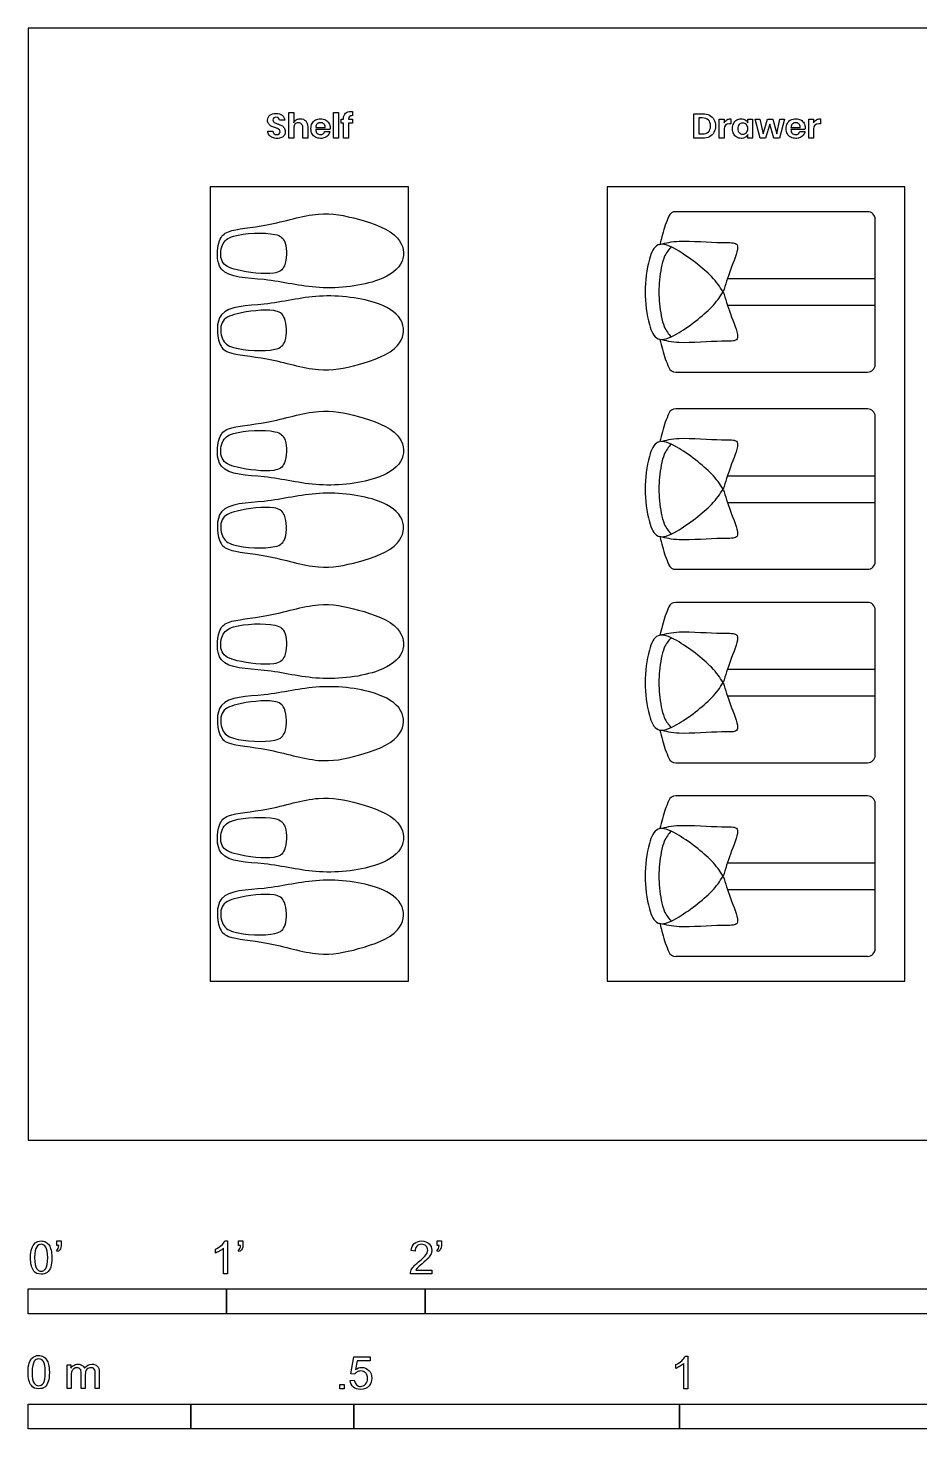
# Model space of a CAD drawing. Header units: millimetres. Extents: x 1 to 18.2, y 0.8 to 11.2.
# Drawn here: x 7.193 to 8.563, y 9.045 to 11.195 of the extents above; entities that cross this region are included whole.
import ezdxf

# ---------------------------------------------------------------- set-up
doc = ezdxf.new("R2010")
doc.units = ezdxf.units.MM
for name, color, linetype, true_color in [('AG-DIAGRAM', 7, 'Continuous', 0xfecc66), ('AG-LAYOUT', 7, 'Continuous', 0x66ccff), ('N-SYMB', 7, 'Continuous', 0x800040), ('N-TEXT', 7, 'Continuous', 0xcccccc), ('X-VPRT', 6, 'Continuous', 0xff00ff)]:
    doc.layers.add(name, color=color, linetype=linetype, true_color=true_color)

msp = doc.modelspace()

# ---------------------------------------------------------------- linework, layer by layer
at = {"layer": 'AG-DIAGRAM'}
for points in [[(7.4729, 9.7323), (7.7777, 9.7323), (7.7777, 10.9515), (7.4729, 10.9515)], [(8.0825, 9.7323), (8.5397, 9.7323), (8.5397, 10.9515), (8.0825, 10.9515)]]:
    msp.add_lwpolyline(points, close=True, dxfattribs=at)
at = {"layer": 'AG-LAYOUT'}
for points in [[(8.2672, 10.8108), (8.494, 10.8108)], [(8.2672, 10.7697), (8.494, 10.7697)], [(8.2672, 10.5081), (8.494, 10.5081)], [(8.2672, 10.467), (8.494, 10.467)], [(8.2672, 10.2111), (8.494, 10.2111)], [(8.2672, 10.17), (8.494, 10.17)], [(8.2672, 9.914), (8.494, 9.914)], [(8.2672, 9.8729), (8.494, 9.8729)]]:
    msp.add_lwpolyline(points, dxfattribs=at)
for centre, start, end in [((8.1878, 10.9017), 90, 156.1457), ((8.4823, 10.9017), 0, 90), ((8.1878, 10.6788), 203.8543, 270), ((8.4823, 10.6788), 270, 360), ((8.1878, 10.599), 90, 156.1457), ((8.4823, 10.599), 0, 90), ((8.1878, 10.3761), 203.8543, 270), ((8.4823, 10.3761), 270, 360), ((8.1878, 10.302), 90, 156.1457), ((8.4823, 10.302), 0, 90), ((8.1878, 10.0791), 203.8543, 270), ((8.4823, 10.0791), 270, 360), ((8.1878, 10.0049), 90, 156.1457), ((8.4823, 10.0049), 0, 90), ((8.1878, 9.782), 203.8543, 270), ((8.4823, 9.782), 270, 360)]:
    msp.add_arc(centre, 0.0117, start, end, dxfattribs=at)
for points, knots in [([(7.5011, 10.8827), (7.494, 10.8801), (7.4848, 10.8707), (7.479, 10.8109), (7.5623, 10.8124), (7.6378, 10.7911), (7.7309, 10.8022), (7.7744, 10.8331), (7.7671, 10.8807), (7.6987, 10.9037), (7.6392, 10.9158), (7.5634, 10.8902), (7.5136, 10.8873), (7.5011, 10.8827)], [0, 0, 0, 0, 0.22596, 0.561203, 0.980305, 1.451355, 1.938965, 2.284941, 2.590033, 3.006106, 3.407455, 3.866001, 4.259922, 4.259922, 4.259922, 4.259922]), ([(8.1772, 10.9064), (8.1753, 10.9021), (8.1703, 10.8898), (8.1656, 10.8732), (8.1636, 10.8632)], [-1.9244472, -1.9244472, -1.9244472, -1.9244472, -1.7482972, -1.4306247, -1.4306247, -1.4306247, -1.4306247]), ([(7.5091, 10.8757), (7.4994, 10.8729), (7.4899, 10.8648), (7.4872, 10.8336), (7.5142, 10.8217), (7.5709, 10.8151), (7.5907, 10.8276), (7.5912, 10.8678), (7.5742, 10.883), (7.5255, 10.8806), (7.5091, 10.8757)], [0, 0, 0, 0, 0.23803, 0.491031, 0.753961, 1.136929, 1.365262, 1.665642, 1.895652, 2.301752, 2.301752, 2.301752, 2.301752]), ([(8.2606, 10.7903), (8.2552, 10.7985), (8.2448, 10.815), (8.1924, 10.8562), (8.1583, 10.8687), (8.1449, 10.839), (8.1407, 10.8066), (8.1407, 10.7903)], [0.4474, 0.4474, 0.4474, 0.4474, 0.758623, 1.228054, 1.541047, 1.831269, 2.236834, 2.236834, 2.236834, 2.236834]), ([(8.1636, 10.8632), (8.1733, 10.8654), (8.192, 10.8706), (8.2562, 10.8649), (8.2794, 10.8667), (8.2856, 10.8576), (8.2701, 10.822), (8.2644, 10.8015), (8.2606, 10.7903)], [-1.430625, -1.430625, -1.430625, -1.430625, -1.116532, -0.655572, -0.390391, -0.238957, 0.105194, 0.4474, 0.4474, 0.4474, 0.4474]), ([(8.1808, 10.8593), (8.1766, 10.8546), (8.168, 10.8443), (8.163, 10.814), (8.162, 10.7962), (8.1619, 10.7903)], [0, 0, 0, 0, 0.2492887, 0.5922635, 0.7668501, 0.7668501, 0.7668501, 0.7668501]), ([(7.5011, 10.6978), (7.494, 10.7005), (7.4848, 10.7098), (7.479, 10.7696), (7.5623, 10.7681), (7.6378, 10.7894), (7.7309, 10.7783), (7.7744, 10.7474), (7.7671, 10.6998), (7.6987, 10.6769), (7.6392, 10.6648), (7.5634, 10.6904), (7.5136, 10.6932), (7.5011, 10.6978)], [0, 0, 0, 0, 0.22596, 0.561203, 0.980305, 1.451355, 1.938965, 2.284941, 2.590033, 3.006106, 3.407455, 3.866001, 4.259922, 4.259922, 4.259922, 4.259922]), ([(8.1407, 10.7903), (8.1407, 10.774), (8.1449, 10.7415), (8.1583, 10.7119), (8.1924, 10.7243), (8.2448, 10.7655), (8.2552, 10.782), (8.2606, 10.7903)], [2.236834, 2.236834, 2.236834, 2.236834, 2.642398, 2.93262, 3.245613, 3.715044, 4.026267, 4.026267, 4.026267, 4.026267]), ([(8.1619, 10.7903), (8.162, 10.7843), (8.163, 10.7666), (8.168, 10.7362), (8.1766, 10.726), (8.1808, 10.7212)], [0.7668501, 0.7668501, 0.7668501, 0.7668501, 0.9414367, 1.2844115, 1.5337003, 1.5337003, 1.5337003, 1.5337003]), ([(8.2606, 10.7903), (8.2644, 10.779), (8.2701, 10.7585), (8.2856, 10.7229), (8.2794, 10.7138), (8.2562, 10.7156), (8.192, 10.7099), (8.1733, 10.7151), (8.1636, 10.7174)], [4.026267, 4.026267, 4.026267, 4.026267, 4.368473, 4.712624, 4.864058, 5.129239, 5.590199, 5.904292, 5.904292, 5.904292, 5.904292]), ([(7.5091, 10.7048), (7.4994, 10.7076), (7.4899, 10.7158), (7.4872, 10.7469), (7.5142, 10.7588), (7.5709, 10.7654), (7.5907, 10.7529), (7.5912, 10.7128), (7.5742, 10.6976), (7.5255, 10.7), (7.5091, 10.7048)], [0, 0, 0, 0, 0.23803, 0.491031, 0.753961, 1.136929, 1.365262, 1.665642, 1.895652, 2.301752, 2.301752, 2.301752, 2.301752]), ([(8.1636, 10.7174), (8.1656, 10.7073), (8.1703, 10.6907), (8.1753, 10.6784), (8.1772, 10.6741)], [5.9042918, 5.9042918, 5.9042918, 5.9042918, 6.2219643, 6.3981143, 6.3981143, 6.3981143, 6.3981143]), ([(7.5011, 10.58), (7.494, 10.5773), (7.4848, 10.568), (7.479, 10.5082), (7.5623, 10.5097), (7.6378, 10.4884), (7.7309, 10.4995), (7.7744, 10.5304), (7.7671, 10.578), (7.6987, 10.6009), (7.6392, 10.613), (7.5634, 10.5874), (7.5136, 10.5846), (7.5011, 10.58)], [0, 0, 0, 0, 0.22596, 0.561203, 0.980305, 1.451355, 1.938965, 2.284941, 2.590033, 3.006106, 3.407455, 3.866001, 4.259922, 4.259922, 4.259922, 4.259922]), ([(8.1772, 10.6037), (8.1753, 10.5994), (8.1703, 10.5871), (8.1656, 10.5705), (8.1636, 10.5604)], [-1.9244472, -1.9244472, -1.9244472, -1.9244472, -1.7482972, -1.4306247, -1.4306247, -1.4306247, -1.4306247]), ([(7.5091, 10.573), (7.4994, 10.5702), (7.4899, 10.562), (7.4872, 10.5309), (7.5142, 10.519), (7.5709, 10.5124), (7.5907, 10.5249), (7.5912, 10.565), (7.5742, 10.5802), (7.5255, 10.5778), (7.5091, 10.573)], [0, 0, 0, 0, 0.23803, 0.491031, 0.753961, 1.136929, 1.365262, 1.665642, 1.895652, 2.301752, 2.301752, 2.301752, 2.301752]), ([(8.2606, 10.4875), (8.2552, 10.4958), (8.2448, 10.5123), (8.1924, 10.5535), (8.1583, 10.5659), (8.1449, 10.5363), (8.1407, 10.5038), (8.1407, 10.4875)], [0.4474, 0.4474, 0.4474, 0.4474, 0.758623, 1.228054, 1.541047, 1.831269, 2.236834, 2.236834, 2.236834, 2.236834]), ([(8.1636, 10.5604), (8.1733, 10.5626), (8.192, 10.5679), (8.2562, 10.5622), (8.2794, 10.564), (8.2856, 10.5549), (8.2701, 10.5193), (8.2644, 10.4988), (8.2606, 10.4875)], [-1.430625, -1.430625, -1.430625, -1.430625, -1.116532, -0.655572, -0.390391, -0.238957, 0.105194, 0.4474, 0.4474, 0.4474, 0.4474]), ([(8.1808, 10.5566), (8.1766, 10.5518), (8.168, 10.5416), (8.163, 10.5112), (8.162, 10.4935), (8.1619, 10.4875)], [0, 0, 0, 0, 0.2492887, 0.5922635, 0.7668501, 0.7668501, 0.7668501, 0.7668501]), ([(7.5011, 10.3951), (7.494, 10.3977), (7.4848, 10.4071), (7.479, 10.4669), (7.5623, 10.4654), (7.6378, 10.4867), (7.7309, 10.4756), (7.7744, 10.4447), (7.7671, 10.3971), (7.6987, 10.3741), (7.6392, 10.362), (7.5634, 10.3876), (7.5136, 10.3905), (7.5011, 10.3951)], [0, 0, 0, 0, 0.22596, 0.561203, 0.980305, 1.451355, 1.938965, 2.284941, 2.590033, 3.006106, 3.407455, 3.866001, 4.259922, 4.259922, 4.259922, 4.259922]), ([(8.1407, 10.4875), (8.1407, 10.4712), (8.1449, 10.4388), (8.1583, 10.4091), (8.1924, 10.4216), (8.2448, 10.4628), (8.2552, 10.4793), (8.2606, 10.4875)], [2.236834, 2.236834, 2.236834, 2.236834, 2.642398, 2.93262, 3.245613, 3.715044, 4.026267, 4.026267, 4.026267, 4.026267]), ([(8.1619, 10.4875), (8.162, 10.4816), (8.163, 10.4638), (8.168, 10.4335), (8.1766, 10.4232), (8.1808, 10.4185)], [0.7668501, 0.7668501, 0.7668501, 0.7668501, 0.9414367, 1.2844115, 1.5337003, 1.5337003, 1.5337003, 1.5337003]), ([(8.2606, 10.4875), (8.2644, 10.4763), (8.2701, 10.4558), (8.2856, 10.4202), (8.2794, 10.4111), (8.2562, 10.4129), (8.192, 10.4072), (8.1733, 10.4124), (8.1636, 10.4146)], [4.026267, 4.026267, 4.026267, 4.026267, 4.368473, 4.712624, 4.864058, 5.129239, 5.590199, 5.904292, 5.904292, 5.904292, 5.904292]), ([(7.5091, 10.4021), (7.4994, 10.4049), (7.4899, 10.413), (7.4872, 10.4442), (7.5142, 10.4561), (7.5709, 10.4627), (7.5907, 10.4502), (7.5912, 10.41), (7.5742, 10.3948), (7.5255, 10.3972), (7.5091, 10.4021)], [0, 0, 0, 0, 0.23803, 0.491031, 0.753961, 1.136929, 1.365262, 1.665642, 1.895652, 2.301752, 2.301752, 2.301752, 2.301752]), ([(8.1636, 10.4146), (8.1656, 10.4046), (8.1703, 10.388), (8.1753, 10.3757), (8.1772, 10.3714)], [5.9042918, 5.9042918, 5.9042918, 5.9042918, 6.2219643, 6.3981143, 6.3981143, 6.3981143, 6.3981143]), ([(7.5011, 10.283), (7.494, 10.2803), (7.4848, 10.271), (7.479, 10.2112), (7.5623, 10.2126), (7.6378, 10.1914), (7.7309, 10.2025), (7.7744, 10.2334), (7.7671, 10.281), (7.6987, 10.3039), (7.6392, 10.316), (7.5634, 10.2904), (7.5136, 10.2876), (7.5011, 10.283)], [0, 0, 0, 0, 0.22596, 0.561203, 0.980305, 1.451355, 1.938965, 2.284941, 2.590033, 3.006106, 3.407455, 3.866001, 4.259922, 4.259922, 4.259922, 4.259922]), ([(8.1772, 10.3067), (8.1753, 10.3024), (8.1703, 10.29), (8.1656, 10.2734), (8.1636, 10.2634)], [-1.9244472, -1.9244472, -1.9244472, -1.9244472, -1.7482972, -1.4306247, -1.4306247, -1.4306247, -1.4306247]), ([(7.5091, 10.276), (7.4994, 10.2731), (7.4899, 10.265), (7.4872, 10.2338), (7.5142, 10.222), (7.5709, 10.2154), (7.5907, 10.2279), (7.5912, 10.268), (7.5742, 10.2832), (7.5255, 10.2808), (7.5091, 10.276)], [0, 0, 0, 0, 0.23803, 0.491031, 0.753961, 1.136929, 1.365262, 1.665642, 1.895652, 2.301752, 2.301752, 2.301752, 2.301752]), ([(8.2606, 10.1905), (8.2552, 10.1988), (8.2448, 10.2153), (8.1924, 10.2564), (8.1583, 10.2689), (8.1449, 10.2392), (8.1407, 10.2068), (8.1407, 10.1905)], [0.4474, 0.4474, 0.4474, 0.4474, 0.758623, 1.228054, 1.541047, 1.831269, 2.236834, 2.236834, 2.236834, 2.236834]), ([(8.1808, 10.2596), (8.1766, 10.2548), (8.168, 10.2446), (8.163, 10.2142), (8.162, 10.1964), (8.1619, 10.1905)], [0, 0, 0, 0, 0.2492887, 0.5922635, 0.7668501, 0.7668501, 0.7668501, 0.7668501]), ([(8.1636, 10.2634), (8.1733, 10.2656), (8.192, 10.2708), (8.2562, 10.2651), (8.2794, 10.267), (8.2856, 10.2579), (8.2701, 10.2223), (8.2644, 10.2018), (8.2606, 10.1905)], [-1.430625, -1.430625, -1.430625, -1.430625, -1.116532, -0.655572, -0.390391, -0.238957, 0.105194, 0.4474, 0.4474, 0.4474, 0.4474]), ([(7.5011, 10.0981), (7.494, 10.1007), (7.4848, 10.11), (7.479, 10.1698), (7.5623, 10.1684), (7.6378, 10.1897), (7.7309, 10.1785), (7.7744, 10.1476), (7.7671, 10.1001), (7.6987, 10.0771), (7.6392, 10.065), (7.5634, 10.0906), (7.5136, 10.0934), (7.5011, 10.0981)], [0, 0, 0, 0, 0.22596, 0.561203, 0.980305, 1.451355, 1.938965, 2.284941, 2.590033, 3.006106, 3.407455, 3.866001, 4.259922, 4.259922, 4.259922, 4.259922]), ([(8.1407, 10.1905), (8.1407, 10.1742), (8.1449, 10.1418), (8.1583, 10.1121), (8.1924, 10.1246), (8.2448, 10.1658), (8.2552, 10.1822), (8.2606, 10.1905)], [2.236834, 2.236834, 2.236834, 2.236834, 2.642398, 2.93262, 3.245613, 3.715044, 4.026267, 4.026267, 4.026267, 4.026267]), ([(8.1619, 10.1905), (8.162, 10.1846), (8.163, 10.1668), (8.168, 10.1365), (8.1766, 10.1262), (8.1808, 10.1214)], [0.7668501, 0.7668501, 0.7668501, 0.7668501, 0.9414367, 1.2844115, 1.5337003, 1.5337003, 1.5337003, 1.5337003]), ([(8.2606, 10.1905), (8.2644, 10.1792), (8.2701, 10.1587), (8.2856, 10.1231), (8.2794, 10.114), (8.2562, 10.1159), (8.192, 10.1102), (8.1733, 10.1154), (8.1636, 10.1176)], [4.026267, 4.026267, 4.026267, 4.026267, 4.368473, 4.712624, 4.864058, 5.129239, 5.590199, 5.904292, 5.904292, 5.904292, 5.904292]), ([(7.5091, 10.105), (7.4994, 10.1079), (7.4899, 10.116), (7.4872, 10.1472), (7.5142, 10.1591), (7.5709, 10.1657), (7.5907, 10.1531), (7.5912, 10.113), (7.5742, 10.0978), (7.5255, 10.1002), (7.5091, 10.105)], [0, 0, 0, 0, 0.23803, 0.491031, 0.753961, 1.136929, 1.365262, 1.665642, 1.895652, 2.301752, 2.301752, 2.301752, 2.301752]), ([(8.1636, 10.1176), (8.1656, 10.1076), (8.1703, 10.091), (8.1753, 10.0787), (8.1772, 10.0743)], [5.9042918, 5.9042918, 5.9042918, 5.9042918, 6.2219643, 6.3981143, 6.3981143, 6.3981143, 6.3981143]), ([(7.5011, 9.9859), (7.494, 9.9833), (7.4848, 9.974), (7.479, 9.9142), (7.5623, 9.9156), (7.6378, 9.8943), (7.7309, 9.9055), (7.7744, 9.9363), (7.7671, 9.9839), (7.6987, 10.0069), (7.6392, 10.019), (7.5634, 9.9934), (7.5136, 9.9906), (7.5011, 9.9859)], [0, 0, 0, 0, 0.22596, 0.561203, 0.980305, 1.451355, 1.938965, 2.284941, 2.590033, 3.006106, 3.407455, 3.866001, 4.259922, 4.259922, 4.259922, 4.259922]), ([(8.1772, 10.0097), (8.1753, 10.0053), (8.1703, 9.993), (8.1656, 9.9764), (8.1636, 9.9664)], [-1.9244472, -1.9244472, -1.9244472, -1.9244472, -1.7482972, -1.4306247, -1.4306247, -1.4306247, -1.4306247]), ([(7.5091, 9.979), (7.4994, 9.9761), (7.4899, 9.968), (7.4872, 9.9368), (7.5142, 9.9249), (7.5709, 9.9183), (7.5907, 9.9309), (7.5912, 9.971), (7.5742, 9.9862), (7.5255, 9.9838), (7.5091, 9.979)], [0, 0, 0, 0, 0.23803, 0.491031, 0.753961, 1.136929, 1.365262, 1.665642, 1.895652, 2.301752, 2.301752, 2.301752, 2.301752]), ([(8.2606, 9.8935), (8.2552, 9.9018), (8.2448, 9.9182), (8.1924, 9.9594), (8.1583, 9.9719), (8.1449, 9.9422), (8.1407, 9.9098), (8.1407, 9.8935)], [0.4474, 0.4474, 0.4474, 0.4474, 0.758623, 1.228054, 1.541047, 1.831269, 2.236834, 2.236834, 2.236834, 2.236834]), ([(8.1808, 9.9626), (8.1766, 9.9578), (8.168, 9.9475), (8.163, 9.9172), (8.162, 9.8994), (8.1619, 9.8935)], [0, 0, 0, 0, 0.2492887, 0.5922635, 0.7668501, 0.7668501, 0.7668501, 0.7668501]), ([(8.1636, 9.9664), (8.1733, 9.9686), (8.192, 9.9738), (8.2562, 9.9681), (8.2794, 9.9699), (8.2856, 9.9609), (8.2701, 9.9253), (8.2644, 9.9048), (8.2606, 9.8935)], [-1.430625, -1.430625, -1.430625, -1.430625, -1.116532, -0.655572, -0.390391, -0.238957, 0.105194, 0.4474, 0.4474, 0.4474, 0.4474]), ([(8.1407, 9.8935), (8.1407, 9.8772), (8.1449, 9.8447), (8.1583, 9.8151), (8.1924, 9.8275), (8.2448, 9.8687), (8.2552, 9.8852), (8.2606, 9.8935)], [2.236834, 2.236834, 2.236834, 2.236834, 2.642398, 2.93262, 3.245613, 3.715044, 4.026267, 4.026267, 4.026267, 4.026267]), ([(8.1619, 9.8935), (8.162, 9.8876), (8.163, 9.8698), (8.168, 9.8394), (8.1766, 9.8292), (8.1808, 9.8244)], [0.7668501, 0.7668501, 0.7668501, 0.7668501, 0.9414367, 1.2844115, 1.5337003, 1.5337003, 1.5337003, 1.5337003]), ([(8.2606, 9.8935), (8.2644, 9.8822), (8.2701, 9.8617), (8.2856, 9.8261), (8.2794, 9.817), (8.2562, 9.8189), (8.192, 9.8132), (8.1733, 9.8184), (8.1636, 9.8206)], [4.026267, 4.026267, 4.026267, 4.026267, 4.368473, 4.712624, 4.864058, 5.129239, 5.590199, 5.904292, 5.904292, 5.904292, 5.904292]), ([(7.5011, 9.801), (7.494, 9.8037), (7.4848, 9.813), (7.479, 9.8728), (7.5623, 9.8714), (7.6378, 9.8926), (7.7309, 9.8815), (7.7744, 9.8506), (7.7671, 9.803), (7.6987, 9.7801), (7.6392, 9.768), (7.5634, 9.7936), (7.5136, 9.7964), (7.5011, 9.801)], [0, 0, 0, 0, 0.22596, 0.561203, 0.980305, 1.451355, 1.938965, 2.284941, 2.590033, 3.006106, 3.407455, 3.866001, 4.259922, 4.259922, 4.259922, 4.259922]), ([(7.5091, 9.808), (7.4994, 9.8108), (7.4899, 9.819), (7.4872, 9.8501), (7.5142, 9.862), (7.5709, 9.8686), (7.5907, 9.8561), (7.5912, 9.816), (7.5742, 9.8008), (7.5255, 9.8032), (7.5091, 9.808)], [0, 0, 0, 0, 0.23803, 0.491031, 0.753961, 1.136929, 1.365262, 1.665642, 1.895652, 2.301752, 2.301752, 2.301752, 2.301752]), ([(8.1636, 9.8206), (8.1656, 9.8106), (8.1703, 9.7939), (8.1753, 9.7816), (8.1772, 9.7773)], [5.9042918, 5.9042918, 5.9042918, 5.9042918, 6.2219643, 6.3981143, 6.3981143, 6.3981143, 6.3981143])]:
    msp.add_open_spline(points, degree=3, knots=knots, dxfattribs=at)
for points in [[(8.4823, 10.9134), (8.3842, 10.9134), (8.286, 10.9134), (8.1878, 10.9134)], [(8.494, 10.7903), (8.494, 10.8274), (8.494, 10.8646), (8.494, 10.9017)], [(8.494, 10.6788), (8.494, 10.716), (8.494, 10.7531), (8.494, 10.7903)], [(8.1878, 10.6672), (8.286, 10.6672), (8.3842, 10.6672), (8.4823, 10.6672)], [(8.4823, 10.6106), (8.3842, 10.6106), (8.286, 10.6106), (8.1878, 10.6106)], [(8.494, 10.4875), (8.494, 10.5247), (8.494, 10.5618), (8.494, 10.599)], [(8.494, 10.3761), (8.494, 10.4132), (8.494, 10.4504), (8.494, 10.4875)], [(8.1878, 10.3644), (8.286, 10.3644), (8.3842, 10.3644), (8.4823, 10.3644)], [(8.4823, 10.3136), (8.3842, 10.3136), (8.286, 10.3136), (8.1878, 10.3136)], [(8.494, 10.1905), (8.494, 10.2277), (8.494, 10.2648), (8.494, 10.302)], [(8.494, 10.0791), (8.494, 10.1162), (8.494, 10.1534), (8.494, 10.1905)], [(8.1878, 10.0674), (8.286, 10.0674), (8.3842, 10.0674), (8.4823, 10.0674)], [(8.4823, 10.0166), (8.3842, 10.0166), (8.286, 10.0166), (8.1878, 10.0166)], [(8.494, 9.8935), (8.494, 9.9306), (8.494, 9.9678), (8.494, 10.0049)], [(8.494, 9.782), (8.494, 9.8192), (8.494, 9.8563), (8.494, 9.8935)], [(8.1878, 9.7704), (8.286, 9.7704), (8.3842, 9.7704), (8.4823, 9.7704)]]:
    msp.add_open_spline(points, degree=3, dxfattribs=at)
at = {"layer": 'N-SYMB'}
for points in [[(7.2377, 9.3264), (7.2377, 9.3337), (7.2443, 9.3337), (7.2443, 9.328)], [(7.4956, 9.3334), (7.4995, 9.3334), (7.4995, 9.2831)], [(7.5167, 9.3264), (7.5167, 9.3337), (7.5233, 9.3337), (7.5233, 9.328)], [(7.8215, 9.3264), (7.8215, 9.3337), (7.8281, 9.3337), (7.8281, 9.328)], [(7.2386, 9.3171), (7.2371, 9.3195)], [(7.2407, 9.3264), (7.2377, 9.3264)], [(7.4811, 9.3147), (7.4811, 9.3207)], [(7.4995, 9.2831), (7.4935, 9.2831), (7.4935, 9.3222)], [(7.5176, 9.3171), (7.5161, 9.3195)], [(7.5197, 9.3264), (7.5167, 9.3264)], [(7.7877, 9.318), (7.7814, 9.3186)], [(7.8224, 9.3171), (7.8209, 9.3195)], [(7.8245, 9.3264), (7.8215, 9.3264)], [(7.8133, 9.2888), (7.8133, 9.2831), (7.7805, 9.2831)], [(7.7889, 9.2888), (7.8133, 9.2888)], [(7.2537, 9.1072), (7.2537, 9.1434), (7.2591, 9.1434), (7.2591, 9.1383)], [(7.695, 9.129), (7.689, 9.1296), (7.6938, 9.1556), (7.7188, 9.1556), (7.7188, 9.1495), (7.6989, 9.1495), (7.6962, 9.136)], [(8.1881, 9.1378), (8.1881, 9.1438)], [(8.2064, 9.1062), (8.2004, 9.1062), (8.2004, 9.1453)], [(8.2025, 9.1565), (8.2064, 9.1565), (8.2064, 9.1062)], [(7.2597, 9.1259), (7.2597, 9.1072), (7.2537, 9.1072)], [(7.2814, 9.1283), (7.2814, 9.1072), (7.2751, 9.1072), (7.2751, 9.1307)], [(7.3028, 9.1319), (7.3028, 9.1072), (7.2968, 9.1072), (7.2968, 9.1298)], [(7.6881, 9.1191), (7.6944, 9.1197)]]:
    msp.add_lwpolyline(points, dxfattribs=at)
for points in [[(7.1935, 9.2217), (7.1935, 9.2598), (7.4983, 9.2598), (7.4983, 9.2217)], [(7.4983, 9.2217), (7.4983, 9.2598), (7.8031, 9.2598), (7.8031, 9.2217)], [(7.8031, 9.2217), (7.8031, 9.2598), (8.7175, 9.2598), (8.7175, 9.2217)], [(7.6721, 9.1062), (7.6721, 9.1131), (7.679, 9.1131), (7.679, 9.1062)], [(7.1935, 9.0448), (7.1935, 9.0829), (7.4435, 9.0829), (7.4435, 9.0448)], [(7.4435, 9.0448), (7.4435, 9.0829), (7.6935, 9.0829), (7.6935, 9.0448)], [(7.6935, 9.0448), (7.6935, 9.0829), (8.1935, 9.0829), (8.1935, 9.0448)], [(8.1935, 9.0448), (8.1935, 9.0829), (9.1935, 9.0829), (9.1935, 9.0448)]]:
    msp.add_lwpolyline(points, close=True, dxfattribs=at)
for points in [[(7.2045, 9.3304), (7.207, 9.3322), (7.21, 9.3334), (7.2136, 9.3334)], [(7.2136, 9.3334), (7.2163, 9.3334), (7.2187, 9.3328), (7.2208, 9.3316)], [(7.4902, 9.3264), (7.4926, 9.3289), (7.4944, 9.331), (7.4956, 9.3334)], [(7.7865, 9.3295), (7.7892, 9.3319), (7.7931, 9.3334), (7.7977, 9.3334)], [(7.7977, 9.3334), (7.8025, 9.3334), (7.8064, 9.3319), (7.8091, 9.3292)], [(7.1973, 9.3078), (7.1973, 9.3135), (7.1979, 9.3183), (7.1991, 9.3219)], [(7.1991, 9.3219), (7.2003, 9.3255), (7.2021, 9.3283), (7.2045, 9.3304)], [(7.207, 9.3246), (7.2048, 9.3216), (7.2036, 9.3159), (7.2036, 9.3078)], [(7.2136, 9.3283), (7.2109, 9.3283), (7.2085, 9.327), (7.207, 9.3246)], [(7.2208, 9.324), (7.219, 9.3267), (7.2166, 9.3283), (7.2136, 9.3283)], [(7.2208, 9.3316), (7.2229, 9.3307), (7.2244, 9.3289), (7.2259, 9.327)], [(7.2238, 9.3078), (7.2238, 9.3159), (7.2226, 9.3213), (7.2208, 9.324)], [(7.2259, 9.327), (7.2271, 9.3249), (7.228, 9.3225), (7.2289, 9.3195)], [(7.2289, 9.3195), (7.2295, 9.3165), (7.2301, 9.3126), (7.2301, 9.3078)], [(7.2371, 9.3195), (7.2383, 9.3201), (7.2392, 9.3207), (7.2398, 9.3219)], [(7.2431, 9.3213), (7.2422, 9.3195), (7.2407, 9.318), (7.2386, 9.3171)], [(7.2398, 9.3219), (7.2404, 9.3231), (7.2407, 9.3246), (7.2407, 9.3264)], [(7.2443, 9.328), (7.2443, 9.3249), (7.244, 9.3225), (7.2431, 9.3213)], [(7.4811, 9.3207), (7.4844, 9.3222), (7.4874, 9.3243), (7.4902, 9.3264)], [(7.4874, 9.318), (7.485, 9.3165), (7.4829, 9.3153), (7.4811, 9.3147)], [(7.4935, 9.3222), (7.492, 9.3207), (7.4899, 9.3192), (7.4874, 9.318)], [(7.5161, 9.3195), (7.5173, 9.3201), (7.5182, 9.3207), (7.5188, 9.3219)], [(7.5221, 9.3213), (7.5212, 9.3195), (7.5197, 9.318), (7.5176, 9.3171)], [(7.5188, 9.3219), (7.5194, 9.3231), (7.5197, 9.3246), (7.5197, 9.3264)], [(7.5233, 9.328), (7.5233, 9.3249), (7.523, 9.3225), (7.5221, 9.3213)], [(7.7814, 9.3186), (7.782, 9.3234), (7.7835, 9.327), (7.7865, 9.3295)], [(7.7904, 9.3255), (7.7886, 9.3237), (7.7877, 9.3213), (7.7877, 9.318)], [(7.7977, 9.3283), (7.7947, 9.3283), (7.7922, 9.3274), (7.7904, 9.3255)], [(7.7931, 9.3014), (7.7986, 9.306), (7.8022, 9.3096), (7.8043, 9.312)], [(7.8046, 9.3255), (7.8028, 9.3274), (7.8004, 9.3283), (7.7977, 9.3283)], [(7.8043, 9.312), (7.8061, 9.3147), (7.807, 9.3171), (7.807, 9.3195)], [(7.807, 9.3195), (7.807, 9.3219), (7.8061, 9.324), (7.8046, 9.3255)], [(7.8121, 9.3135), (7.8112, 9.3114), (7.81, 9.3096), (7.8082, 9.3072)], [(7.8091, 9.3292), (7.8121, 9.3264), (7.8133, 9.3231), (7.8133, 9.3192)], [(7.8133, 9.3192), (7.8133, 9.3174), (7.813, 9.3153), (7.8121, 9.3135)], [(7.8209, 9.3195), (7.8221, 9.3201), (7.823, 9.3207), (7.8236, 9.3219)], [(7.8269, 9.3213), (7.826, 9.3195), (7.8245, 9.318), (7.8224, 9.3171)], [(7.8236, 9.3219), (7.8242, 9.3231), (7.8245, 9.3246), (7.8245, 9.3264)], [(7.8281, 9.328), (7.8281, 9.3249), (7.8278, 9.3225), (7.8269, 9.3213)], [(7.2024, 9.2873), (7.1991, 9.2915), (7.1973, 9.2981), (7.1973, 9.3078)], [(7.2036, 9.3078), (7.2036, 9.2993), (7.2045, 9.2939), (7.2067, 9.2912)], [(7.2067, 9.2912), (7.2085, 9.2885), (7.2109, 9.287), (7.2136, 9.287)], [(7.2136, 9.287), (7.2166, 9.287), (7.219, 9.2885), (7.2208, 9.2912)], [(7.2208, 9.2912), (7.2226, 9.2939), (7.2238, 9.2993), (7.2238, 9.3078)], [(7.2283, 9.2933), (7.2271, 9.2897), (7.2253, 9.287), (7.2229, 9.2849)], [(7.2301, 9.3078), (7.2301, 9.3017), (7.2295, 9.2969), (7.2283, 9.2933)], [(7.7811, 9.2873), (7.782, 9.2894), (7.7832, 9.2918), (7.785, 9.2939)], [(7.785, 9.2939), (7.7871, 9.296), (7.7895, 9.2984), (7.7931, 9.3014)], [(7.7916, 9.2921), (7.7904, 9.2912), (7.7895, 9.29), (7.7889, 9.2888)], [(7.7986, 9.2984), (7.795, 9.2954), (7.7925, 9.2933), (7.7916, 9.2921)], [(7.8082, 9.3072), (7.8061, 9.3051), (7.8031, 9.3024), (7.7986, 9.2984)], [(7.2136, 9.2825), (7.2088, 9.2825), (7.2051, 9.2837), (7.2024, 9.2873)], [(7.2229, 9.2849), (7.2205, 9.2831), (7.2175, 9.2825), (7.2136, 9.2825)], [(7.7805, 9.2831), (7.7802, 9.2843), (7.7805, 9.2858), (7.7811, 9.2873)], [(7.1935, 9.1319), (7.1935, 9.1377), (7.1941, 9.1425), (7.1953, 9.1461)], [(7.1953, 9.1461), (7.1965, 9.1497), (7.1983, 9.1524), (7.2007, 9.1545)], [(7.2031, 9.1488), (7.201, 9.1458), (7.1998, 9.1401), (7.1998, 9.1319)], [(7.2007, 9.1545), (7.2031, 9.1563), (7.2061, 9.1576), (7.2097, 9.1576)], [(7.2097, 9.1524), (7.207, 9.1524), (7.2046, 9.1512), (7.2031, 9.1488)], [(7.2097, 9.1576), (7.2125, 9.1576), (7.2149, 9.1569), (7.217, 9.1557)], [(7.217, 9.1482), (7.2152, 9.1509), (7.2128, 9.1524), (7.2097, 9.1524)], [(7.217, 9.1557), (7.2191, 9.1548), (7.2206, 9.153), (7.2221, 9.1512)], [(7.22, 9.1319), (7.22, 9.1401), (7.2188, 9.1455), (7.217, 9.1482)], [(7.2221, 9.1512), (7.2233, 9.1491), (7.2242, 9.1467), (7.2251, 9.1437)], [(7.2251, 9.1437), (7.2257, 9.1407), (7.2263, 9.1368), (7.2263, 9.1319)], [(7.2591, 9.1383), (7.2604, 9.1401), (7.2619, 9.1416), (7.2637, 9.1425)], [(7.2637, 9.1425), (7.2655, 9.1437), (7.2676, 9.1443), (7.27, 9.1443)], [(7.27, 9.1443), (7.2727, 9.1443), (7.2751, 9.1437), (7.2766, 9.1425)], [(7.2766, 9.1425), (7.2784, 9.1413), (7.2796, 9.1398), (7.2802, 9.138)], [(7.2802, 9.138), (7.2832, 9.1422), (7.2869, 9.1443), (7.2917, 9.1443)], [(7.2917, 9.1443), (7.2953, 9.1443), (7.298, 9.1431), (7.2998, 9.1413)], [(7.2998, 9.1413), (7.3019, 9.1392), (7.3028, 9.1362), (7.3028, 9.1319)], [(8.1881, 9.1438), (8.1914, 9.1453), (8.1944, 9.1474), (8.1971, 9.1495)], [(8.1944, 9.1411), (8.192, 9.1396), (8.1899, 9.1384), (8.1881, 9.1378)], [(8.2004, 9.1453), (8.1989, 9.1438), (8.1968, 9.1423), (8.1944, 9.1411)], [(8.1971, 9.1495), (8.1995, 9.1519), (8.2013, 9.154), (8.2025, 9.1565)], [(7.1986, 9.1115), (7.1953, 9.1157), (7.1935, 9.1223), (7.1935, 9.1319)], [(7.1998, 9.1319), (7.1998, 9.1235), (7.2007, 9.1181), (7.2028, 9.1154)], [(7.217, 9.1154), (7.2188, 9.1181), (7.22, 9.1235), (7.22, 9.1319)], [(7.2263, 9.1319), (7.2263, 9.1259), (7.2257, 9.1211), (7.2245, 9.1175)], [(7.2607, 9.1335), (7.2601, 9.1316), (7.2597, 9.1292), (7.2597, 9.1259)], [(7.264, 9.1374), (7.2625, 9.1365), (7.2616, 9.1353), (7.2607, 9.1335)], [(7.2688, 9.1389), (7.267, 9.1389), (7.2655, 9.1386), (7.264, 9.1374)], [(7.2736, 9.1368), (7.2727, 9.1383), (7.2709, 9.1389), (7.2688, 9.1389)], [(7.2751, 9.1307), (7.2751, 9.1335), (7.2748, 9.1356), (7.2736, 9.1368)], [(7.2838, 9.1365), (7.282, 9.1347), (7.2814, 9.1319), (7.2814, 9.1283)], [(7.2902, 9.1389), (7.2878, 9.1389), (7.2857, 9.138), (7.2838, 9.1365)], [(7.2938, 9.138), (7.2929, 9.1386), (7.2917, 9.1389), (7.2902, 9.1389)], [(7.2962, 9.1353), (7.2956, 9.1365), (7.295, 9.1374), (7.2938, 9.138)], [(7.2968, 9.1298), (7.2968, 9.1326), (7.2965, 9.1341), (7.2962, 9.1353)], [(7.6929, 9.1089), (7.6902, 9.1116), (7.6884, 9.1149), (7.6881, 9.1191)], [(7.6944, 9.1197), (7.695, 9.1164), (7.6959, 9.1143), (7.6977, 9.1125)], [(7.6986, 9.1324), (7.6971, 9.1315), (7.6959, 9.1303), (7.695, 9.129)], [(7.6962, 9.136), (7.6992, 9.1381), (7.7022, 9.1393), (7.7055, 9.1393)], [(7.704, 9.1339), (7.7019, 9.1339), (7.7001, 9.1333), (7.6986, 9.1324)], [(7.7119, 9.1309), (7.7097, 9.1327), (7.707, 9.1339), (7.704, 9.1339)], [(7.7055, 9.1393), (7.7101, 9.1393), (7.7137, 9.1378), (7.7167, 9.1348)], [(7.7116, 9.1137), (7.7137, 9.1158), (7.7146, 9.1188), (7.7146, 9.1224)], [(7.7146, 9.1224), (7.7146, 9.126), (7.7137, 9.1287), (7.7119, 9.1309)], [(7.7167, 9.1348), (7.7197, 9.1318), (7.7212, 9.1278), (7.7212, 9.123)], [(7.7212, 9.123), (7.7212, 9.1185), (7.72, 9.1146), (7.7173, 9.1113)], [(7.2097, 9.1066), (7.2049, 9.1066), (7.2013, 9.1079), (7.1986, 9.1115)], [(7.2028, 9.1154), (7.2046, 9.1127), (7.207, 9.1112), (7.2097, 9.1112)], [(7.2097, 9.1112), (7.2128, 9.1112), (7.2152, 9.1127), (7.217, 9.1154)], [(7.2191, 9.1091), (7.2167, 9.1072), (7.2137, 9.1066), (7.2097, 9.1066)], [(7.2245, 9.1175), (7.2233, 9.1139), (7.2215, 9.1112), (7.2191, 9.1091)], [(7.704, 9.1056), (7.6995, 9.1056), (7.6959, 9.1065), (7.6929, 9.1089)], [(7.6977, 9.1125), (7.6995, 9.111), (7.7016, 9.1101), (7.704, 9.1101)], [(7.704, 9.1101), (7.707, 9.1101), (7.7094, 9.1113), (7.7116, 9.1137)], [(7.7173, 9.1113), (7.714, 9.1071), (7.7097, 9.1056), (7.704, 9.1056)]]:
    msp.add_open_spline(points, degree=3, dxfattribs=at)
at = {"layer": 'N-TEXT'}
for points in [[(7.5876, 11.0537), (7.5796, 11.0537)], [(7.6014, 11.0418), (7.6014, 11.0262), (7.5938, 11.0262), (7.5938, 11.0654), (7.6014, 11.0654), (7.6014, 11.0496)], [(7.6854, 11.0556), (7.6914, 11.0556), (7.6914, 11.0494), (7.6854, 11.0494), (7.6854, 11.0262), (7.6778, 11.0262), (7.6778, 11.0494), (7.6742, 11.0494), (7.6742, 11.0556), (7.6778, 11.0556), (7.6778, 11.0562)], [(7.6914, 11.0673), (7.6914, 11.0608)], [(8.2291, 11.0262), (8.2156, 11.0262), (8.2156, 11.0638), (8.2291, 11.0638)], [(8.2285, 11.0572), (8.2232, 11.0572), (8.2232, 11.0328), (8.2285, 11.0328)], [(8.262, 11.0404), (8.262, 11.0262), (8.2544, 11.0262), (8.2544, 11.0556), (8.262, 11.0556), (8.262, 11.05)], [(8.2725, 11.056), (8.2725, 11.048), (8.2702, 11.048)], [(8.2985, 11.0496), (8.2985, 11.0556), (8.3058, 11.0556), (8.3058, 11.0262), (8.2985, 11.0262), (8.2985, 11.0321)], [(8.3994, 11.0404), (8.3994, 11.0262), (8.3919, 11.0262), (8.3919, 11.0556), (8.3994, 11.0556), (8.3994, 11.05)], [(8.4098, 11.056), (8.4098, 11.048), (8.4077, 11.048)], [(7.5615, 11.037), (7.5695, 11.037)], [(7.6228, 11.0432), (7.6228, 11.0262), (7.6152, 11.0262), (7.6152, 11.0425)], [(7.6352, 11.0427), (7.6496, 11.0427)], [(7.6567, 11.0395), (7.6352, 11.0395)], [(7.6487, 11.0365), (7.6567, 11.0365)], [(8.3646, 11.0427), (8.379, 11.0427)], [(8.3861, 11.0395), (8.3646, 11.0395)], [(8.3781, 11.0365), (8.3861, 11.0365)]]:
    msp.add_lwpolyline(points, dxfattribs=at)
for points in [[(7.67, 11.0654), (7.67, 11.0262), (7.6625, 11.0262), (7.6625, 11.0654)], [(8.3549, 11.0556), (8.3471, 11.0262), (8.3386, 11.0262), (8.3324, 11.0475), (8.3258, 11.0262), (8.3175, 11.0262), (8.3097, 11.0556), (8.3171, 11.0556), (8.3219, 11.0328), (8.3285, 11.0556), (8.3366, 11.0556), (8.343, 11.0328), (8.3478, 11.0556)]]:
    msp.add_lwpolyline(points, close=True, dxfattribs=at)
for points in [[(7.5612, 11.0537), (7.5612, 11.0569), (7.5624, 11.0597), (7.5647, 11.0615)], [(7.5629, 11.048), (7.5619, 11.0496), (7.5612, 11.0514), (7.5612, 11.0537)], [(7.5647, 11.0615), (7.5672, 11.0634), (7.5702, 11.0643), (7.5741, 11.0643)], [(7.5707, 11.0572), (7.5697, 11.0565), (7.5693, 11.0556), (7.5693, 11.0542)], [(7.5693, 11.0542), (7.5693, 11.053), (7.5697, 11.0521), (7.5704, 11.0514)], [(7.5741, 11.0583), (7.5727, 11.0583), (7.5716, 11.0581), (7.5707, 11.0572)], [(7.5741, 11.0643), (7.578, 11.0643), (7.5812, 11.0634), (7.5835, 11.0613)], [(7.5778, 11.0569), (7.5769, 11.0578), (7.5757, 11.0583), (7.5741, 11.0583)], [(7.5796, 11.0537), (7.5794, 11.0551), (7.5787, 11.0562), (7.5778, 11.0569)], [(7.5835, 11.0613), (7.586, 11.0595), (7.5872, 11.0569), (7.5876, 11.0537)], [(7.6014, 11.0496), (7.6021, 11.0517), (7.6035, 11.0533), (7.6053, 11.0544)], [(7.6053, 11.0544), (7.6072, 11.0556), (7.6092, 11.056), (7.6115, 11.056)], [(7.6115, 11.056), (7.615, 11.056), (7.6177, 11.0549), (7.6198, 11.0526)], [(7.6296, 11.0489), (7.631, 11.0512), (7.6326, 11.053), (7.6349, 11.0542)], [(7.6349, 11.0542), (7.6372, 11.0553), (7.6397, 11.056), (7.6425, 11.056)], [(7.6425, 11.056), (7.6455, 11.056), (7.648, 11.0553), (7.6503, 11.0542)], [(7.6503, 11.0542), (7.6524, 11.053), (7.6542, 11.0512), (7.6554, 11.0491)], [(7.6778, 11.0562), (7.6778, 11.0599), (7.679, 11.0624), (7.6808, 11.0645)], [(7.6808, 11.0645), (7.6829, 11.0663), (7.6859, 11.0673), (7.6898, 11.0673)], [(7.6868, 11.0597), (7.6859, 11.059), (7.6854, 11.0576), (7.6854, 11.0556)], [(7.6914, 11.0608), (7.6891, 11.0608), (7.6877, 11.0606), (7.6868, 11.0597)], [(7.6898, 11.0673), (7.6905, 11.0673), (7.6912, 11.0673), (7.6914, 11.0673)], [(8.2379, 11.0539), (8.2356, 11.056), (8.2326, 11.0572), (8.2285, 11.0572)], [(8.2291, 11.0638), (8.2333, 11.0638), (8.2367, 11.0629), (8.2397, 11.0613)], [(8.2411, 11.045), (8.2411, 11.0489), (8.2402, 11.0519), (8.2379, 11.0539)], [(8.2397, 11.0613), (8.2427, 11.0599), (8.245, 11.0576), (8.2464, 11.0549)], [(8.2464, 11.0549), (8.248, 11.0521), (8.2489, 11.0487), (8.2489, 11.045)], [(8.262, 11.05), (8.2631, 11.0519), (8.2645, 11.0533), (8.2663, 11.0544)], [(8.2663, 11.0544), (8.2682, 11.0556), (8.2702, 11.056), (8.2725, 11.056)], [(8.2769, 11.0489), (8.2778, 11.0512), (8.2794, 11.053), (8.2815, 11.0542)], [(8.2815, 11.0542), (8.2835, 11.0553), (8.2856, 11.056), (8.2881, 11.056)], [(8.2881, 11.056), (8.2907, 11.056), (8.2927, 11.0553), (8.2946, 11.0542)], [(8.2946, 11.0542), (8.2964, 11.053), (8.2975, 11.0514), (8.2985, 11.0496)], [(8.3591, 11.0489), (8.3602, 11.0512), (8.362, 11.053), (8.3643, 11.0542)], [(8.3643, 11.0542), (8.3666, 11.0553), (8.3692, 11.056), (8.3719, 11.056)], [(8.3719, 11.056), (8.3749, 11.056), (8.3774, 11.0553), (8.3797, 11.0542)], [(8.3797, 11.0542), (8.3818, 11.053), (8.3836, 11.0512), (8.3848, 11.0491)], [(8.3994, 11.05), (8.4004, 11.0519), (8.402, 11.0533), (8.4038, 11.0544)], [(8.4038, 11.0544), (8.4054, 11.0556), (8.4075, 11.056), (8.4098, 11.056)], [(7.5635, 11.031), (7.5624, 11.0326), (7.5617, 11.0347), (7.5615, 11.037)], [(7.5668, 11.0448), (7.5652, 11.0455), (7.564, 11.0466), (7.5629, 11.048)], [(7.5725, 11.0425), (7.5702, 11.0432), (7.5681, 11.0441), (7.5668, 11.0448)], [(7.5695, 11.037), (7.5695, 11.0354), (7.5702, 11.0342), (7.5713, 11.0331)], [(7.5704, 11.0514), (7.5711, 11.0505), (7.5718, 11.05), (7.573, 11.0496)], [(7.5713, 11.0331), (7.5723, 11.0321), (7.5736, 11.0317), (7.5755, 11.0317)], [(7.5766, 11.0409), (7.5757, 11.0413), (7.5743, 11.0418), (7.5725, 11.0425)], [(7.573, 11.0496), (7.5739, 11.0491), (7.5752, 11.0484), (7.5771, 11.048)], [(7.5755, 11.0317), (7.5771, 11.0317), (7.5782, 11.0319), (7.5792, 11.0328)], [(7.5794, 11.039), (7.5787, 11.0397), (7.5778, 11.0404), (7.5766, 11.0409)], [(7.5771, 11.048), (7.5794, 11.0471), (7.5814, 11.0464), (7.5828, 11.0457)], [(7.5792, 11.0328), (7.5798, 11.0337), (7.5803, 11.0347), (7.5803, 11.036)], [(7.5803, 11.036), (7.5803, 11.0372), (7.5801, 11.0383), (7.5794, 11.039)], [(7.5828, 11.0457), (7.5844, 11.0448), (7.5856, 11.0436), (7.5867, 11.0422)], [(7.5867, 11.0422), (7.5879, 11.0406), (7.5883, 11.0388), (7.5883, 11.0363)], [(7.5883, 11.0363), (7.5883, 11.0344), (7.5879, 11.0326), (7.587, 11.031)], [(7.6033, 11.0477), (7.6021, 11.0464), (7.6014, 11.0443), (7.6014, 11.0418)], [(7.6085, 11.0498), (7.6062, 11.0498), (7.6046, 11.0491), (7.6033, 11.0477)], [(7.6133, 11.0477), (7.6122, 11.0491), (7.6106, 11.0498), (7.6085, 11.0498)], [(7.6152, 11.0425), (7.6152, 11.0448), (7.6147, 11.0466), (7.6133, 11.0477)], [(7.6198, 11.0526), (7.6216, 11.0505), (7.6228, 11.0473), (7.6228, 11.0432)], [(7.6278, 11.0409), (7.6278, 11.0438), (7.6285, 11.0466), (7.6296, 11.0489)], [(7.6296, 11.0328), (7.6285, 11.0351), (7.6278, 11.0377), (7.6278, 11.0409)], [(7.6349, 11.0276), (7.6326, 11.0287), (7.631, 11.0305), (7.6296, 11.0328)], [(7.6374, 11.0482), (7.6361, 11.0471), (7.6354, 11.0452), (7.6352, 11.0427)], [(7.6352, 11.0395), (7.6354, 11.0367), (7.6361, 11.0349), (7.6372, 11.0335)], [(7.6372, 11.0335), (7.6386, 11.0324), (7.6402, 11.0317), (7.6423, 11.0317)], [(7.6425, 11.05), (7.6407, 11.05), (7.6388, 11.0494), (7.6374, 11.0482)], [(7.6423, 11.0317), (7.6439, 11.0317), (7.6455, 11.0321), (7.6466, 11.0331)], [(7.6475, 11.0482), (7.6462, 11.0494), (7.6446, 11.05), (7.6425, 11.05)], [(7.6466, 11.0331), (7.6478, 11.0337), (7.6485, 11.0349), (7.6487, 11.0365)], [(7.6496, 11.0427), (7.6496, 11.0452), (7.6489, 11.0471), (7.6475, 11.0482)], [(7.6567, 11.0365), (7.6563, 11.0344), (7.6556, 11.0326), (7.6542, 11.031)], [(7.6554, 11.0491), (7.6565, 11.0471), (7.6572, 11.0448), (7.6572, 11.042)], [(7.6572, 11.042), (7.6572, 11.0413), (7.657, 11.0404), (7.6567, 11.0395)], [(8.2285, 11.0328), (8.2326, 11.0328), (8.2356, 11.0337), (8.2379, 11.036)], [(8.2379, 11.036), (8.2402, 11.0381), (8.2411, 11.0411), (8.2411, 11.045)], [(8.2464, 11.0351), (8.245, 11.0321), (8.2427, 11.0301), (8.2397, 11.0285)], [(8.2489, 11.045), (8.2489, 11.0413), (8.248, 11.0379), (8.2464, 11.0351)], [(8.2702, 11.048), (8.2647, 11.048), (8.262, 11.0455), (8.262, 11.0404)], [(8.275, 11.0409), (8.275, 11.0438), (8.2757, 11.0466), (8.2769, 11.0489)], [(8.2769, 11.0328), (8.2757, 11.0351), (8.275, 11.0377), (8.275, 11.0409)], [(8.2815, 11.0276), (8.2794, 11.0287), (8.2778, 11.0305), (8.2769, 11.0328)], [(8.2849, 11.0471), (8.2835, 11.0457), (8.2829, 11.0434), (8.2829, 11.0409)], [(8.2829, 11.0409), (8.2829, 11.0381), (8.2835, 11.036), (8.2849, 11.0347)], [(8.2904, 11.0494), (8.2881, 11.0494), (8.2863, 11.0487), (8.2849, 11.0471)], [(8.2849, 11.0347), (8.2863, 11.0331), (8.2881, 11.0324), (8.2904, 11.0324)], [(8.2962, 11.0471), (8.2948, 11.0487), (8.2927, 11.0494), (8.2904, 11.0494)], [(8.2904, 11.0324), (8.2927, 11.0324), (8.2948, 11.0331), (8.2962, 11.0347)], [(8.2985, 11.0321), (8.2975, 11.0303), (8.2964, 11.0287), (8.2946, 11.0276)], [(8.2985, 11.0409), (8.2985, 11.0434), (8.2975, 11.0455), (8.2962, 11.0471)], [(8.2962, 11.0347), (8.2975, 11.0363), (8.2985, 11.0383), (8.2985, 11.0409)], [(8.3572, 11.0409), (8.3572, 11.0438), (8.3579, 11.0466), (8.3591, 11.0489)], [(8.3591, 11.0328), (8.3579, 11.0351), (8.3572, 11.0377), (8.3572, 11.0409)], [(8.3643, 11.0276), (8.362, 11.0287), (8.3602, 11.0305), (8.3591, 11.0328)], [(8.3669, 11.0482), (8.3655, 11.0471), (8.3648, 11.0452), (8.3646, 11.0427)], [(8.3646, 11.0395), (8.3646, 11.0367), (8.3655, 11.0349), (8.3666, 11.0335)], [(8.3666, 11.0335), (8.368, 11.0324), (8.3696, 11.0317), (8.3717, 11.0317)], [(8.3719, 11.05), (8.3698, 11.05), (8.3682, 11.0494), (8.3669, 11.0482)], [(8.3717, 11.0317), (8.3733, 11.0317), (8.3749, 11.0321), (8.376, 11.0331)], [(8.377, 11.0482), (8.3756, 11.0494), (8.374, 11.05), (8.3719, 11.05)], [(8.376, 11.0331), (8.3772, 11.0337), (8.3779, 11.0349), (8.3781, 11.0365)], [(8.379, 11.0427), (8.379, 11.0452), (8.3783, 11.0471), (8.377, 11.0482)], [(8.3861, 11.0365), (8.3857, 11.0344), (8.385, 11.0326), (8.3836, 11.031)], [(8.3848, 11.0491), (8.3859, 11.0471), (8.3866, 11.0448), (8.3866, 11.042)], [(8.3866, 11.042), (8.3866, 11.0413), (8.3864, 11.0404), (8.3861, 11.0395)], [(8.4077, 11.048), (8.4022, 11.048), (8.3994, 11.0455), (8.3994, 11.0404)], [(7.5686, 11.0271), (7.5665, 11.028), (7.5649, 11.0292), (7.5635, 11.031)], [(7.5757, 11.0259), (7.5732, 11.0259), (7.5707, 11.0262), (7.5686, 11.0271)], [(7.5826, 11.0271), (7.5808, 11.0262), (7.5785, 11.0259), (7.5757, 11.0259)], [(7.587, 11.031), (7.586, 11.0294), (7.5844, 11.0282), (7.5826, 11.0271)], [(7.6425, 11.0259), (7.6397, 11.0259), (7.6372, 11.0264), (7.6349, 11.0276)], [(7.6494, 11.0271), (7.6473, 11.0262), (7.645, 11.0259), (7.6425, 11.0259)], [(7.6542, 11.031), (7.6531, 11.0294), (7.6512, 11.028), (7.6494, 11.0271)], [(8.2397, 11.0285), (8.2367, 11.0269), (8.2333, 11.0262), (8.2291, 11.0262)], [(8.2881, 11.0259), (8.2856, 11.0259), (8.2835, 11.0264), (8.2815, 11.0276)], [(8.2946, 11.0276), (8.2927, 11.0262), (8.2907, 11.0259), (8.2881, 11.0259)], [(8.3719, 11.0259), (8.3692, 11.0259), (8.3666, 11.0264), (8.3643, 11.0276)], [(8.3786, 11.0271), (8.3767, 11.0262), (8.3744, 11.0259), (8.3719, 11.0259)], [(8.3836, 11.031), (8.3822, 11.0294), (8.3806, 11.028), (8.3786, 11.0271)]]:
    msp.add_open_spline(points, degree=3, dxfattribs=at)
at = {"layer": 'X-VPRT'}
msp.add_lwpolyline([(7.1935, 11.1953), (7.1935, 9.4884), (11.4607, 9.4884), (11.4607, 11.1953)], close=True, dxfattribs=at)

doc.saveas('drawing.dxf')
